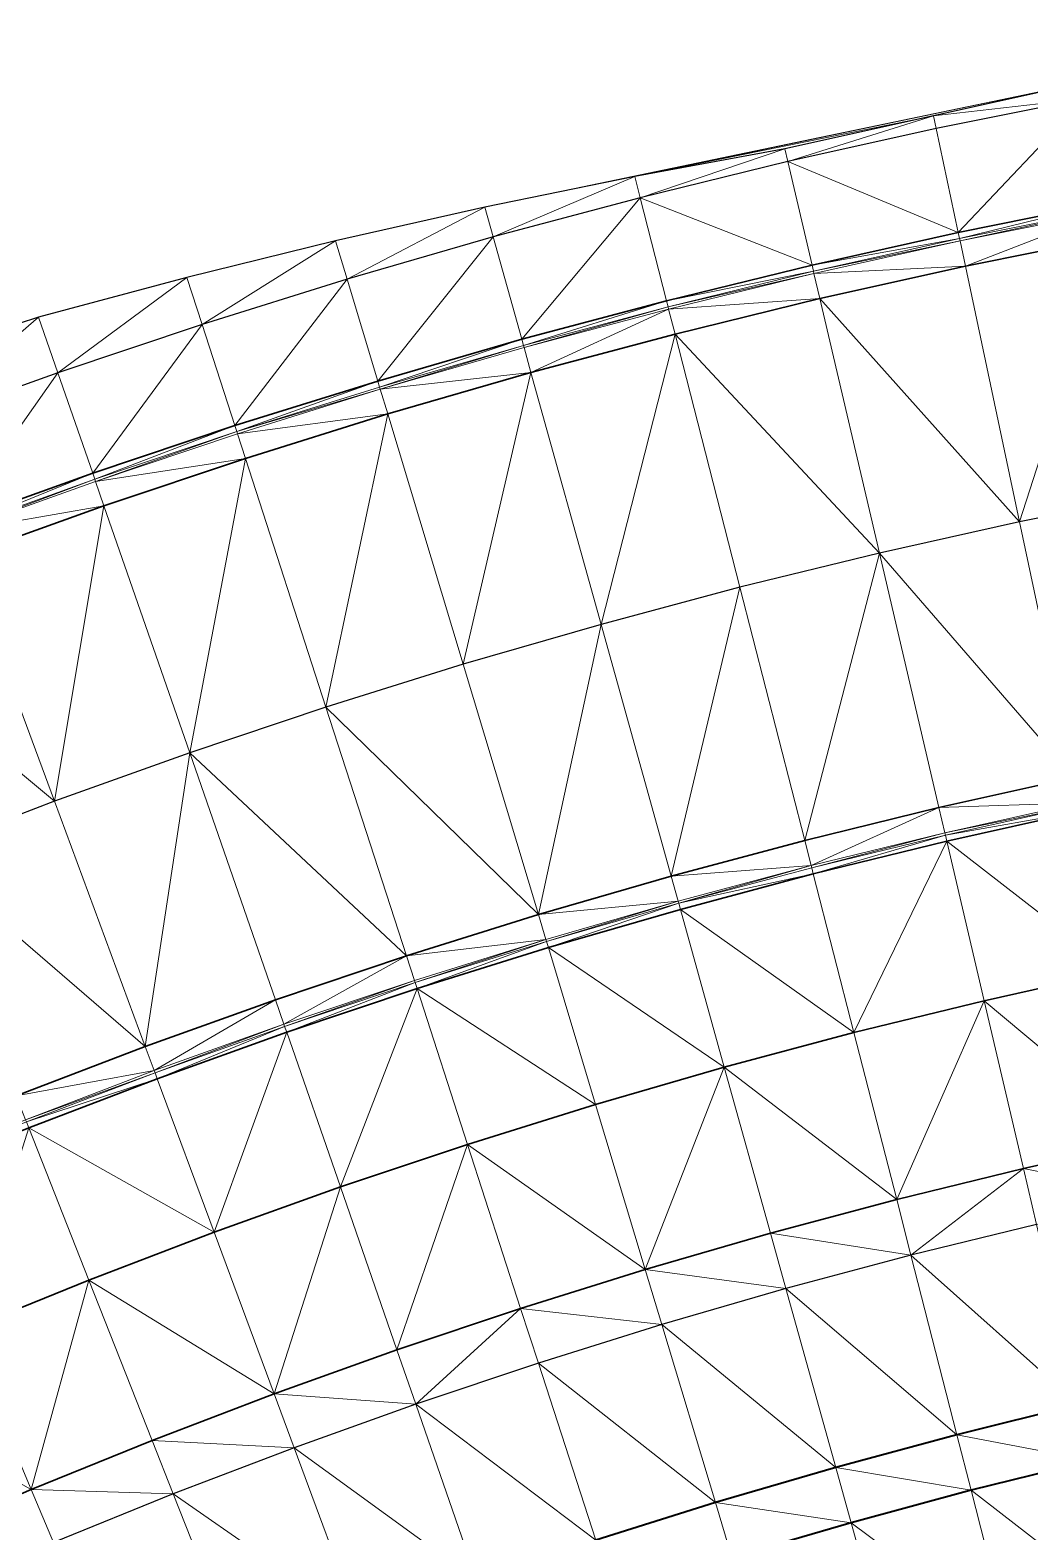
# Model space of a CAD drawing. Header units: metres. Extents: x 246428 to 246884, y 7418966 to 7419490.
# Drawn here: x 246659.34 to 246676.74, y 7419433.03 to 7419459.17 of the extents above; entities that cross this region are included whole.
import ezdxf

# ---------------------------------------------------------------- set-up
doc = ezdxf.new("R2010")
doc.units = ezdxf.units.M
doc.linetypes.add('blank name', pattern=[0])
doc.linetypes.add('HIDDEN', pattern=[9.525, 6.35, -3.175])
doc.layers.add('_12D_UNMAPPED', color=7, linetype='Continuous')
for name, color, linetype, lineweight in [('BATTER', 250, 'HIDDEN', 25), ('DRAINAGE_SWALE', 7, 'CHANNEL_DASHDOT_X4', 40), ('GRADELINES', 250, 'HIDDEN', 25), ('MISC_PATHS', 7, 'Continuous', 35)]:
    doc.layers.add(name, color=color, linetype=linetype, lineweight=lineweight)
for name, color, linetype, lineweight, true_color in [('KERB_BACK', 7, 'Continuous', 35, 0x5fd2ff), ('KERB_LINE', 7, 'Continuous', 18, 0xb9b9b9), ('KERB_LIP', 7, 'Continuous', 35, 0x5fd2ff), ('KERB_TOP', 7, 'Continuous', 18, 0xb9b9b9)]:
    doc.layers.add(name, color=color, linetype=linetype, lineweight=lineweight, true_color=true_color)
doc.styles.get("Standard").update_dxf_attribs({"font": 'romans.shx', "width": 0.65})
doc.linetypes.add('CHANNEL_DASHDOT_X4', pattern='A,6,-1,1,-1,0.004,[">",Standard,S=4,R=0,X=0,Y=-1.7144],0.004,1,-1,6,-1,1,-1', length=20.008)

msp = doc.modelspace()

# ---------------------------------------------------------------- linework, layer by layer
at = {"layer": '_12D_UNMAPPED', "color": 3, "linetype": 'blank name', "lineweight": 0}
for points in [[(246669.862, 7419456.623, 34.022), (246667.256, 7419456.089, 34.011), (246677.65, 7419458.255, 34.118)], [(246669.862, 7419456.623, 34.022), (246677.65, 7419458.255, 34.118), (246675.061, 7419457.68, 34.071)], [(246677.65, 7419458.255, 34.118), (246677.702, 7419457.982, 34.071), (246675.061, 7419457.68, 34.071)], [(246677.702, 7419457.982, 34.071), (246675.108, 7419457.46, 34.034), (246675.061, 7419457.68, 34.071)], [(246677.702, 7419457.982, 34.071), (246675.492, 7419455.65, 34.052), (246675.108, 7419457.46, 34.034)], [(246678.048, 7419456.164, 34.09), (246675.492, 7419455.65, 34.052), (246677.702, 7419457.982, 34.071)], [(246669.862, 7419456.623, 34.022), (246675.061, 7419457.68, 34.071), (246672.474, 7419457.104, 34.034)], [(246675.061, 7419457.68, 34.071), (246672.526, 7419456.884, 33.996), (246672.474, 7419457.104, 34.034)], [(246675.108, 7419457.46, 34.034), (246672.526, 7419456.884, 33.996), (246675.061, 7419457.68, 34.071)], [(246675.492, 7419455.65, 34.052), (246672.526, 7419456.884, 33.996), (246675.108, 7419457.46, 34.034)], [(246669.956, 7419456.255, 33.959), (246669.862, 7419456.623, 34.022), (246672.474, 7419457.104, 34.034)], [(246672.526, 7419456.884, 33.996), (246669.956, 7419456.255, 33.959), (246672.474, 7419457.104, 34.034)], [(246672.947, 7419455.083, 34.015), (246669.956, 7419456.255, 33.959), (246672.526, 7419456.884, 33.996)], [(246675.492, 7419455.65, 34.052), (246672.947, 7419455.083, 34.015), (246672.526, 7419456.884, 33.996)], [(246669.862, 7419456.623, 34.022), (246667.4, 7419455.572, 33.921), (246667.256, 7419456.089, 34.011)], [(246669.956, 7419456.255, 33.959), (246667.4, 7419455.572, 33.921), (246669.862, 7419456.623, 34.022)], [(246669.956, 7419456.255, 33.959), (246667.896, 7419453.79, 33.94), (246667.4, 7419455.572, 33.921)], [(246667.896, 7419453.79, 33.94), (246669.956, 7419456.255, 33.959), (246670.415, 7419454.462, 33.977)], [(246669.956, 7419456.255, 33.959), (246672.947, 7419455.083, 34.015), (246670.415, 7419454.462, 33.977)], [(246678.048, 7419456.164, 34.09), (246675.515, 7419455.542, 34.052), (246675.492, 7419455.65, 34.052)], [(246678.068, 7419456.056, 34.09), (246675.515, 7419455.542, 34.052), (246678.048, 7419456.164, 34.09)], [(246667.256, 7419456.089, 34.011), (246664.858, 7419454.836, 33.884), (246664.657, 7419455.504, 34)], [(246667.4, 7419455.572, 33.921), (246664.858, 7419454.836, 33.884), (246667.256, 7419456.089, 34.011)], [(246678.068, 7419456.056, 34.09), (246675.523, 7419455.503, 33.902), (246675.515, 7419455.542, 34.052)], [(246678.076, 7419456.017, 33.94), (246675.523, 7419455.503, 33.902), (246678.068, 7419456.056, 34.09)], [(246678.076, 7419456.017, 33.94), (246675.616, 7419455.063, 33.927), (246675.523, 7419455.503, 33.902)], [(246678.16, 7419455.575, 33.965), (246675.616, 7419455.063, 33.927), (246678.076, 7419456.017, 33.94)], [(246675.492, 7419455.65, 34.052), (246675.515, 7419455.542, 34.052), (246672.947, 7419455.083, 34.015)], [(246664.657, 7419455.504, 34), (246662.333, 7419454.047, 33.846), (246662.068, 7419454.866, 33.99)], [(246664.858, 7419454.836, 33.884), (246662.333, 7419454.047, 33.846), (246664.657, 7419455.504, 34)], [(246667.4, 7419455.572, 33.921), (246665.391, 7419453.064, 33.902), (246664.858, 7419454.836, 33.884)], [(246667.896, 7419453.79, 33.94), (246665.391, 7419453.064, 33.902), (246667.4, 7419455.572, 33.921)], [(246675.515, 7419455.542, 34.052), (246672.972, 7419454.976, 34.015), (246672.947, 7419455.083, 34.015)], [(246675.515, 7419455.542, 34.052), (246675.523, 7419455.503, 33.902), (246672.972, 7419454.976, 34.015)], [(246675.523, 7419455.503, 33.902), (246672.981, 7419454.937, 33.865), (246672.972, 7419454.976, 34.015)], [(246675.523, 7419455.503, 33.902), (246675.616, 7419455.063, 33.927), (246672.981, 7419454.937, 33.865)], [(246678.16, 7419455.575, 33.965), (246676.56, 7419450.612, 34.064), (246675.616, 7419455.063, 33.927)], [(246679.011, 7419451.105, 34.101), (246676.56, 7419450.612, 34.064), (246678.16, 7419455.575, 33.965)], [(246672.947, 7419455.083, 34.015), (246672.972, 7419454.976, 34.015), (246670.415, 7419454.462, 33.977)], [(246662.068, 7419454.866, 33.99), (246659.824, 7419453.206, 33.809), (246659.488, 7419454.175, 33.98)], [(246662.333, 7419454.047, 33.846), (246659.824, 7419453.206, 33.809), (246662.068, 7419454.866, 33.99)], [(246664.858, 7419454.836, 33.884), (246662.903, 7419452.287, 33.865), (246662.333, 7419454.047, 33.846)], [(246665.391, 7419453.064, 33.902), (246662.903, 7419452.287, 33.865), (246664.858, 7419454.836, 33.884)], [(246672.972, 7419454.976, 34.015), (246670.442, 7419454.356, 33.977), (246670.415, 7419454.462, 33.977)], [(246672.972, 7419454.976, 34.015), (246672.981, 7419454.937, 33.865), (246670.442, 7419454.356, 33.977)], [(246672.981, 7419454.937, 33.865), (246670.452, 7419454.317, 33.827), (246670.442, 7419454.356, 33.977)], [(246672.981, 7419454.937, 33.865), (246673.084, 7419454.498, 33.89), (246670.452, 7419454.317, 33.827)], [(246675.616, 7419455.063, 33.927), (246673.084, 7419454.498, 33.89), (246672.981, 7419454.937, 33.865)], [(246675.616, 7419455.063, 33.927), (246676.56, 7419450.612, 34.064), (246673.084, 7419454.498, 33.89)], [(246667.925, 7419453.684, 33.94), (246667.896, 7419453.79, 33.94), (246670.415, 7419454.462, 33.977)], [(246670.442, 7419454.356, 33.977), (246667.925, 7419453.684, 33.94), (246670.415, 7419454.462, 33.977)], [(246667.936, 7419453.645, 33.79), (246667.925, 7419453.684, 33.94), (246670.442, 7419454.356, 33.977)], [(246670.452, 7419454.317, 33.827), (246667.936, 7419453.645, 33.79), (246670.442, 7419454.356, 33.977)], [(246668.056, 7419453.212, 33.815), (246667.936, 7419453.645, 33.79), (246670.452, 7419454.317, 33.827)], [(246670.563, 7419453.881, 33.852), (246668.056, 7419453.212, 33.815), (246670.452, 7419454.317, 33.827)], [(246673.084, 7419454.498, 33.89), (246670.563, 7419453.881, 33.852), (246670.452, 7419454.317, 33.827)], [(246673.084, 7419454.498, 33.89), (246674.12, 7419450.068, 34.026), (246670.563, 7419453.881, 33.852)], [(246676.56, 7419450.612, 34.064), (246674.12, 7419450.068, 34.026), (246673.084, 7419454.498, 33.89)], [(246659.488, 7419454.175, 33.98), (246657.334, 7419452.313, 33.771), (246656.948, 7419453.356, 33.957)], [(246659.824, 7419453.206, 33.809), (246657.334, 7419452.313, 33.771), (246659.488, 7419454.175, 33.98)], [(246662.333, 7419454.047, 33.846), (246660.431, 7419451.458, 33.827), (246659.824, 7419453.206, 33.809)], [(246662.903, 7419452.287, 33.865), (246660.431, 7419451.458, 33.827), (246662.333, 7419454.047, 33.846)], [(246667.896, 7419453.79, 33.94), (246665.423, 7419452.959, 33.902), (246665.391, 7419453.064, 33.902)], [(246667.925, 7419453.684, 33.94), (246665.423, 7419452.959, 33.902), (246667.896, 7419453.79, 33.94)], [(246669.276, 7419448.828, 33.951), (246668.056, 7419453.212, 33.815), (246670.563, 7419453.881, 33.852)], [(246671.692, 7419449.473, 33.989), (246669.276, 7419448.828, 33.951), (246670.563, 7419453.881, 33.852)], [(246674.12, 7419450.068, 34.026), (246671.692, 7419449.473, 33.989), (246670.563, 7419453.881, 33.852)], [(246667.925, 7419453.684, 33.94), (246665.434, 7419452.921, 33.752), (246665.423, 7419452.959, 33.902)], [(246667.936, 7419453.645, 33.79), (246665.434, 7419452.921, 33.752), (246667.925, 7419453.684, 33.94)], [(246667.936, 7419453.645, 33.79), (246668.056, 7419453.212, 33.815), (246665.434, 7419452.921, 33.752)], [(246659.824, 7419453.206, 33.809), (246657.976, 7419450.578, 33.79), (246657.334, 7419452.313, 33.771)], [(246660.431, 7419451.458, 33.827), (246657.976, 7419450.578, 33.79), (246659.824, 7419453.206, 33.809)], [(246665.391, 7419453.064, 33.902), (246662.936, 7419452.183, 33.865), (246662.903, 7419452.287, 33.865)], [(246665.423, 7419452.959, 33.902), (246662.936, 7419452.183, 33.865), (246665.391, 7419453.064, 33.902)], [(246668.056, 7419453.212, 33.815), (246665.564, 7419452.49, 33.777), (246665.434, 7419452.921, 33.752)], [(246668.056, 7419453.212, 33.815), (246666.875, 7419448.133, 33.914), (246665.564, 7419452.49, 33.777)], [(246669.276, 7419448.828, 33.951), (246666.875, 7419448.133, 33.914), (246668.056, 7419453.212, 33.815)], [(246665.423, 7419452.959, 33.902), (246665.434, 7419452.921, 33.752), (246662.936, 7419452.183, 33.865)], [(246665.434, 7419452.921, 33.752), (246662.949, 7419452.145, 33.715), (246662.936, 7419452.183, 33.865)], [(246665.434, 7419452.921, 33.752), (246665.564, 7419452.49, 33.777), (246662.949, 7419452.145, 33.715)], [(246665.564, 7419452.49, 33.777), (246663.087, 7419451.716, 33.74), (246662.949, 7419452.145, 33.715)], [(246665.564, 7419452.49, 33.777), (246664.489, 7419447.388, 33.876), (246663.087, 7419451.716, 33.74)], [(246666.875, 7419448.133, 33.914), (246664.489, 7419447.388, 33.876), (246665.564, 7419452.49, 33.777)], [(246662.903, 7419452.287, 33.865), (246660.467, 7419451.354, 33.827), (246660.431, 7419451.458, 33.827)], [(246662.936, 7419452.183, 33.865), (246660.467, 7419451.354, 33.827), (246662.903, 7419452.287, 33.865)], [(246662.936, 7419452.183, 33.865), (246660.48, 7419451.317, 33.677), (246660.467, 7419451.354, 33.827)], [(246662.949, 7419452.145, 33.715), (246660.48, 7419451.317, 33.677), (246662.936, 7419452.183, 33.865)], [(246662.949, 7419452.145, 33.715), (246663.087, 7419451.716, 33.74), (246660.48, 7419451.317, 33.677)], [(246663.087, 7419451.716, 33.74), (246660.627, 7419450.892, 33.702), (246660.48, 7419451.317, 33.677)], [(246663.087, 7419451.716, 33.74), (246662.119, 7419446.593, 33.839), (246660.627, 7419450.892, 33.702)], [(246664.489, 7419447.388, 33.876), (246662.119, 7419446.593, 33.839), (246663.087, 7419451.716, 33.74)], [(246660.431, 7419451.458, 33.827), (246658.015, 7419450.475, 33.79), (246657.976, 7419450.578, 33.79)], [(246660.467, 7419451.354, 33.827), (246658.015, 7419450.475, 33.79), (246660.431, 7419451.458, 33.827)], [(246660.467, 7419451.354, 33.827), (246658.028, 7419450.438, 33.64), (246658.015, 7419450.475, 33.79)], [(246660.48, 7419451.317, 33.677), (246658.028, 7419450.438, 33.64), (246660.467, 7419451.354, 33.827)], [(246660.48, 7419451.317, 33.677), (246660.627, 7419450.892, 33.702), (246658.028, 7419450.438, 33.64)], [(246676.56, 7419450.612, 34.064), (246679.011, 7419451.105, 34.101), (246677.504, 7419446.161, 34.2)], [(246660.627, 7419450.892, 33.702), (246658.185, 7419450.016, 33.665), (246658.028, 7419450.438, 33.64)], [(246660.627, 7419450.892, 33.702), (246659.765, 7419445.749, 33.801), (246658.185, 7419450.016, 33.665)], [(246662.119, 7419446.593, 33.839), (246659.765, 7419445.749, 33.801), (246660.627, 7419450.892, 33.702)], [(246674.12, 7419450.068, 34.026), (246676.56, 7419450.612, 34.064), (246677.504, 7419446.161, 34.2)], [(246659.765, 7419445.749, 33.801), (246655.761, 7419449.089, 33.627), (246658.185, 7419450.016, 33.665)], [(246671.692, 7419449.473, 33.989), (246674.12, 7419450.068, 34.026), (246672.82, 7419445.066, 34.125)], [(246674.12, 7419450.068, 34.026), (246675.156, 7419445.638, 34.163), (246672.82, 7419445.066, 34.125)], [(246674.12, 7419450.068, 34.026), (246677.504, 7419446.161, 34.2), (246675.156, 7419445.638, 34.163)], [(246669.276, 7419448.828, 33.951), (246671.692, 7419449.473, 33.989), (246670.496, 7419444.445, 34.088)], [(246671.692, 7419449.473, 33.989), (246672.82, 7419445.066, 34.125), (246670.496, 7419444.445, 34.088)], [(246655.761, 7419449.089, 33.627), (246659.765, 7419445.749, 33.801), (246657.43, 7419444.856, 33.764)], [(246666.875, 7419448.133, 33.914), (246669.276, 7419448.828, 33.951), (246668.186, 7419443.776, 34.05)], [(246668.186, 7419443.776, 34.05), (246669.276, 7419448.828, 33.951), (246670.496, 7419444.445, 34.088)], [(246664.489, 7419447.388, 33.876), (246666.875, 7419448.133, 33.914), (246668.186, 7419443.776, 34.05)], [(246662.119, 7419446.593, 33.839), (246664.489, 7419447.388, 33.876), (246665.89, 7419443.059, 34.013)], [(246664.489, 7419447.388, 33.876), (246668.186, 7419443.776, 34.05), (246665.89, 7419443.059, 34.013)], [(246659.765, 7419445.749, 33.801), (246662.119, 7419446.593, 33.839), (246661.346, 7419441.482, 33.938)], [(246662.119, 7419446.593, 33.839), (246663.61, 7419442.294, 33.975), (246661.346, 7419441.482, 33.938)], [(246662.119, 7419446.593, 33.839), (246665.89, 7419443.059, 34.013), (246663.61, 7419442.294, 33.975)], [(246675.156, 7419445.638, 34.163), (246677.504, 7419446.161, 34.2), (246677.597, 7419445.721, 34.214)], [(246657.43, 7419444.856, 33.764), (246659.765, 7419445.749, 33.801), (246661.346, 7419441.482, 33.938)], [(246675.156, 7419445.638, 34.163), (246677.597, 7419445.721, 34.214), (246675.259, 7419445.199, 34.177)], [(246675.259, 7419445.199, 34.177), (246677.597, 7419445.721, 34.214), (246677.605, 7419445.682, 34.364)], [(246675.259, 7419445.199, 34.177), (246677.605, 7419445.682, 34.364), (246675.268, 7419445.161, 34.327)], [(246675.268, 7419445.161, 34.327), (246677.605, 7419445.682, 34.364), (246677.628, 7419445.574, 34.364)], [(246672.82, 7419445.066, 34.125), (246675.156, 7419445.638, 34.163), (246672.932, 7419444.63, 34.139)], [(246675.156, 7419445.638, 34.163), (246675.259, 7419445.199, 34.177), (246672.932, 7419444.63, 34.139)], [(246675.268, 7419445.161, 34.327), (246677.628, 7419445.574, 34.364), (246675.293, 7419445.053, 34.327)], [(246677.628, 7419445.574, 34.364), (246678.219, 7419442.786, 34.393), (246675.293, 7419445.053, 34.327)], [(246672.932, 7419444.63, 34.139), (246675.259, 7419445.199, 34.177), (246672.942, 7419444.591, 34.289)], [(246675.259, 7419445.199, 34.177), (246675.268, 7419445.161, 34.327), (246672.942, 7419444.591, 34.289)], [(246672.942, 7419444.591, 34.289), (246675.268, 7419445.161, 34.327), (246672.969, 7419444.484, 34.289)], [(246675.268, 7419445.161, 34.327), (246675.293, 7419445.053, 34.327), (246672.969, 7419444.484, 34.289)], [(246670.496, 7419444.445, 34.088), (246672.82, 7419445.066, 34.125), (246672.932, 7419444.63, 34.139)], [(246675.293, 7419445.053, 34.327), (246673.676, 7419441.723, 34.318), (246672.969, 7419444.484, 34.289)], [(246675.942, 7419442.278, 34.355), (246673.676, 7419441.723, 34.318), (246675.293, 7419445.053, 34.327)], [(246678.219, 7419442.786, 34.393), (246675.942, 7419442.278, 34.355), (246675.293, 7419445.053, 34.327)], [(246657.43, 7419444.856, 33.764), (246661.346, 7419441.482, 33.938), (246659.099, 7419440.623, 33.9)], [(246670.496, 7419444.445, 34.088), (246672.932, 7419444.63, 34.139), (246670.617, 7419444.011, 34.102)], [(246670.617, 7419444.011, 34.102), (246672.932, 7419444.63, 34.139), (246670.628, 7419443.973, 34.252)], [(246672.932, 7419444.63, 34.139), (246672.942, 7419444.591, 34.289), (246670.628, 7419443.973, 34.252)], [(246668.186, 7419443.776, 34.05), (246670.496, 7419444.445, 34.088), (246670.617, 7419444.011, 34.102)], [(246670.628, 7419443.973, 34.252), (246672.942, 7419444.591, 34.289), (246672.969, 7419444.484, 34.289)], [(246670.628, 7419443.973, 34.252), (246672.969, 7419444.484, 34.289), (246670.657, 7419443.867, 34.252)], [(246672.969, 7419444.484, 34.289), (246673.676, 7419441.723, 34.318), (246670.657, 7419443.867, 34.252)], [(246668.316, 7419443.345, 34.064), (246668.186, 7419443.776, 34.05), (246670.617, 7419444.011, 34.102)], [(246668.327, 7419443.307, 34.214), (246668.316, 7419443.345, 34.064), (246670.617, 7419444.011, 34.102)], [(246668.327, 7419443.307, 34.214), (246670.617, 7419444.011, 34.102), (246670.628, 7419443.973, 34.252)], [(246668.359, 7419443.201, 34.214), (246668.327, 7419443.307, 34.214), (246670.628, 7419443.973, 34.252)], [(246668.359, 7419443.201, 34.214), (246670.628, 7419443.973, 34.252), (246670.657, 7419443.867, 34.252)], [(246671.421, 7419441.121, 34.28), (246668.359, 7419443.201, 34.214), (246670.657, 7419443.867, 34.252)], [(246673.676, 7419441.723, 34.318), (246671.421, 7419441.121, 34.28), (246670.657, 7419443.867, 34.252)], [(246665.89, 7419443.059, 34.013), (246668.186, 7419443.776, 34.05), (246668.316, 7419443.345, 34.064)], [(246665.89, 7419443.059, 34.013), (246668.316, 7419443.345, 34.064), (246666.029, 7419442.631, 34.027)], [(246666.029, 7419442.631, 34.027), (246668.316, 7419443.345, 34.064), (246666.041, 7419442.593, 34.177)], [(246668.316, 7419443.345, 34.064), (246668.327, 7419443.307, 34.214), (246666.041, 7419442.593, 34.177)], [(246663.61, 7419442.294, 33.975), (246665.89, 7419443.059, 34.013), (246663.757, 7419441.869, 33.989)], [(246665.89, 7419443.059, 34.013), (246666.029, 7419442.631, 34.027), (246663.757, 7419441.869, 33.989)], [(246666.041, 7419442.593, 34.177), (246668.327, 7419443.307, 34.214), (246666.075, 7419442.488, 34.177)], [(246668.327, 7419443.307, 34.214), (246668.359, 7419443.201, 34.214), (246666.075, 7419442.488, 34.177)], [(246668.359, 7419443.201, 34.214), (246669.18, 7419440.472, 34.243), (246666.075, 7419442.488, 34.177)], [(246669.18, 7419440.472, 34.243), (246668.359, 7419443.201, 34.214), (246671.421, 7419441.121, 34.28)], [(246663.757, 7419441.869, 33.989), (246666.029, 7419442.631, 34.027), (246663.771, 7419441.831, 34.139)], [(246666.029, 7419442.631, 34.027), (246666.041, 7419442.593, 34.177), (246663.771, 7419441.831, 34.139)], [(246663.771, 7419441.831, 34.139), (246666.041, 7419442.593, 34.177), (246663.807, 7419441.727, 34.139)], [(246666.041, 7419442.593, 34.177), (246666.075, 7419442.488, 34.177), (246663.807, 7419441.727, 34.139)], [(246678.219, 7419442.786, 34.393), (246678.842, 7419439.851, 34.333), (246675.942, 7419442.278, 34.355)], [(246661.346, 7419441.482, 33.938), (246663.61, 7419442.294, 33.975), (246661.502, 7419441.06, 33.952)], [(246663.61, 7419442.294, 33.975), (246663.757, 7419441.869, 33.989), (246661.502, 7419441.06, 33.952)], [(246666.075, 7419442.488, 34.177), (246664.741, 7419439.035, 34.168), (246663.807, 7419441.727, 34.139)], [(246666.953, 7419439.777, 34.205), (246664.741, 7419439.035, 34.168), (246666.075, 7419442.488, 34.177)], [(246669.18, 7419440.472, 34.243), (246666.953, 7419439.777, 34.205), (246666.075, 7419442.488, 34.177)], [(246675.942, 7419442.278, 34.355), (246674.42, 7419438.817, 34.258), (246673.676, 7419441.723, 34.318)], [(246676.625, 7419439.357, 34.295), (246674.42, 7419438.817, 34.258), (246675.942, 7419442.278, 34.355)], [(246678.842, 7419439.851, 34.333), (246676.625, 7419439.357, 34.295), (246675.942, 7419442.278, 34.355)], [(246661.502, 7419441.06, 33.952), (246663.757, 7419441.869, 33.989), (246661.516, 7419441.023, 34.102)], [(246663.757, 7419441.869, 33.989), (246663.771, 7419441.831, 34.139), (246661.516, 7419441.023, 34.102)], [(246661.516, 7419441.023, 34.102), (246663.771, 7419441.831, 34.139), (246661.554, 7419440.92, 34.102)], [(246663.771, 7419441.831, 34.139), (246663.807, 7419441.727, 34.139), (246661.554, 7419440.92, 34.102)], [(246659.099, 7419440.623, 33.9), (246661.346, 7419441.482, 33.938), (246661.502, 7419441.06, 33.952)], [(246663.807, 7419441.727, 34.139), (246662.544, 7419438.247, 34.13), (246661.554, 7419440.92, 34.102)], [(246664.741, 7419439.035, 34.168), (246662.544, 7419438.247, 34.13), (246663.807, 7419441.727, 34.139)], [(246673.676, 7419441.723, 34.318), (246674.42, 7419438.817, 34.258), (246671.421, 7419441.121, 34.28)], [(246659.264, 7419440.205, 33.914), (246659.099, 7419440.623, 33.9), (246661.502, 7419441.06, 33.952)], [(246659.264, 7419440.205, 33.914), (246661.502, 7419441.06, 33.952), (246661.516, 7419441.023, 34.102)], [(246659.279, 7419440.167, 34.064), (246659.264, 7419440.205, 33.914), (246661.516, 7419441.023, 34.102)], [(246659.279, 7419440.167, 34.064), (246661.516, 7419441.023, 34.102), (246661.554, 7419440.92, 34.102)], [(246670.045, 7419437.599, 34.183), (246669.18, 7419440.472, 34.243), (246671.421, 7419441.121, 34.28)], [(246672.226, 7419438.231, 34.22), (246670.045, 7419437.599, 34.183), (246671.421, 7419441.121, 34.28)], [(246674.42, 7419438.817, 34.258), (246672.226, 7419438.231, 34.22), (246671.421, 7419441.121, 34.28)], [(246659.32, 7419440.065, 34.064), (246659.279, 7419440.167, 34.064), (246661.554, 7419440.92, 34.102)], [(246662.544, 7419438.247, 34.13), (246659.32, 7419440.065, 34.064), (246661.554, 7419440.92, 34.102)], [(246666.953, 7419439.777, 34.205), (246669.18, 7419440.472, 34.243), (246670.045, 7419437.599, 34.183)], [(246660.365, 7419437.414, 34.093), (246658.203, 7419436.535, 34.055), (246659.32, 7419440.065, 34.064)], [(246662.544, 7419438.247, 34.13), (246660.365, 7419437.414, 34.093), (246659.32, 7419440.065, 34.064)], [(246666.953, 7419439.777, 34.205), (246665.724, 7419436.201, 34.108), (246664.741, 7419439.035, 34.168)], [(246667.877, 7419436.922, 34.145), (246665.724, 7419436.201, 34.108), (246666.953, 7419439.777, 34.205)], [(246667.877, 7419436.922, 34.145), (246666.953, 7419439.777, 34.205), (246670.045, 7419437.599, 34.183)], [(246676.625, 7419439.357, 34.295), (246678.842, 7419439.851, 34.333), (246679.049, 7419438.873, 34.323)], [(246674.42, 7419438.817, 34.258), (246676.625, 7419439.357, 34.295), (246674.668, 7419437.848, 34.248)], [(246676.625, 7419439.357, 34.295), (246676.853, 7419438.383, 34.285), (246674.668, 7419437.848, 34.248)], [(246676.625, 7419439.357, 34.295), (246679.049, 7419438.873, 34.323), (246676.853, 7419438.383, 34.285)], [(246664.741, 7419439.035, 34.168), (246663.587, 7419435.434, 34.07), (246662.544, 7419438.247, 34.13)], [(246665.724, 7419436.201, 34.108), (246663.587, 7419435.434, 34.07), (246664.741, 7419439.035, 34.168)], [(246672.226, 7419438.231, 34.22), (246674.42, 7419438.817, 34.258), (246674.668, 7419437.848, 34.248)], [(246674.668, 7419437.848, 34.248), (246676.853, 7419438.383, 34.285), (246677.586, 7419435.249, 33.481)], [(246662.544, 7419438.247, 34.13), (246663.587, 7419435.434, 34.07), (246660.365, 7419437.414, 34.093)], [(246670.045, 7419437.599, 34.183), (246672.226, 7419438.231, 34.22), (246672.494, 7419437.268, 34.21)], [(246672.226, 7419438.231, 34.22), (246674.668, 7419437.848, 34.248), (246672.494, 7419437.268, 34.21)], [(246672.494, 7419437.268, 34.21), (246674.668, 7419437.848, 34.248), (246675.468, 7419434.723, 33.442)], [(246674.668, 7419437.848, 34.248), (246677.586, 7419435.249, 33.481), (246675.468, 7419434.723, 33.442)], [(246667.877, 7419436.922, 34.145), (246670.045, 7419437.599, 34.183), (246670.333, 7419436.642, 34.173)], [(246670.045, 7419437.599, 34.183), (246672.494, 7419437.268, 34.21), (246670.333, 7419436.642, 34.173)], [(246660.365, 7419437.414, 34.093), (246659.362, 7419433.768, 33.995), (246658.203, 7419436.535, 34.055)], [(246661.466, 7419434.623, 34.033), (246659.362, 7419433.768, 33.995), (246660.365, 7419437.414, 34.093)], [(246663.587, 7419435.434, 34.07), (246661.466, 7419434.623, 34.033), (246660.365, 7419437.414, 34.093)], [(246670.333, 7419436.642, 34.173), (246672.494, 7419437.268, 34.21), (246673.36, 7419434.154, 33.403)], [(246672.494, 7419437.268, 34.21), (246675.468, 7419434.723, 33.442), (246673.36, 7419434.154, 33.403)], [(246665.724, 7419436.201, 34.108), (246667.877, 7419436.922, 34.145), (246666.052, 7419435.256, 34.098)], [(246667.877, 7419436.922, 34.145), (246668.185, 7419435.971, 34.135), (246666.052, 7419435.256, 34.098)], [(246668.185, 7419435.971, 34.135), (246667.877, 7419436.922, 34.145), (246670.333, 7419436.642, 34.173)], [(246658.203, 7419436.535, 34.055), (246659.362, 7419433.768, 33.995), (246656.061, 7419435.612, 34.018)], [(246668.185, 7419435.971, 34.135), (246670.333, 7419436.642, 34.173), (246671.266, 7419433.541, 33.364)], [(246670.333, 7419436.642, 34.173), (246673.36, 7419434.154, 33.403), (246671.266, 7419433.541, 33.364)], [(246663.587, 7419435.434, 34.07), (246665.724, 7419436.201, 34.108), (246666.052, 7419435.256, 34.098)], [(246666.052, 7419435.256, 34.098), (246668.185, 7419435.971, 34.135), (246669.184, 7419432.885, 33.325)], [(246669.184, 7419432.885, 33.325), (246668.185, 7419435.971, 34.135), (246671.266, 7419433.541, 33.364)], [(246659.362, 7419433.768, 33.995), (246657.276, 7419432.869, 33.958), (246656.061, 7419435.612, 34.018)], [(246661.466, 7419434.623, 34.033), (246663.587, 7419435.434, 34.07), (246663.934, 7419434.496, 34.06)], [(246663.587, 7419435.434, 34.07), (246666.052, 7419435.256, 34.098), (246663.934, 7419434.496, 34.06)], [(246663.934, 7419434.496, 34.06), (246666.052, 7419435.256, 34.098), (246667.117, 7419432.186, 33.286)], [(246666.052, 7419435.256, 34.098), (246669.184, 7419432.885, 33.325), (246667.117, 7419432.186, 33.286)], [(246675.468, 7419434.723, 33.442), (246677.586, 7419435.249, 33.481), (246677.814, 7419434.275, 33.501)], [(246673.36, 7419434.154, 33.403), (246675.468, 7419434.723, 33.442), (246675.716, 7419433.755, 33.462)], [(246675.468, 7419434.723, 33.442), (246677.814, 7419434.275, 33.501), (246675.716, 7419433.755, 33.462)], [(246659.362, 7419433.768, 33.995), (246661.466, 7419434.623, 34.033), (246661.832, 7419433.693, 34.023)], [(246661.466, 7419434.623, 34.033), (246663.934, 7419434.496, 34.06), (246661.832, 7419433.693, 34.023)], [(246661.832, 7419433.693, 34.023), (246663.934, 7419434.496, 34.06), (246665.065, 7419431.443, 33.247)], [(246663.934, 7419434.496, 34.06), (246667.117, 7419432.186, 33.286), (246665.065, 7419431.443, 33.247)], [(246675.716, 7419433.755, 33.462), (246677.814, 7419434.275, 33.501), (246678.427, 7419431.656, 34.173)], [(246671.266, 7419433.541, 33.364), (246673.36, 7419434.154, 33.403), (246673.628, 7419433.191, 33.423)], [(246673.36, 7419434.154, 33.403), (246675.716, 7419433.755, 33.462), (246673.628, 7419433.191, 33.423)], [(246657.276, 7419432.869, 33.958), (246659.362, 7419433.768, 33.995), (246659.748, 7419432.846, 33.985)], [(246659.362, 7419433.768, 33.995), (246661.832, 7419433.693, 34.023), (246659.748, 7419432.846, 33.985)], [(246659.748, 7419432.846, 33.985), (246661.832, 7419433.693, 34.023), (246663.029, 7419430.658, 33.208)], [(246661.832, 7419433.693, 34.023), (246665.065, 7419431.443, 33.247), (246663.029, 7419430.658, 33.208)], [(246673.628, 7419433.191, 33.423), (246675.716, 7419433.755, 33.462), (246676.386, 7419431.134, 34.138)], [(246675.716, 7419433.755, 33.462), (246678.427, 7419431.656, 34.173), (246676.386, 7419431.134, 34.138)], [(246669.184, 7419432.885, 33.325), (246671.266, 7419433.541, 33.364), (246671.554, 7419432.584, 33.384)], [(246671.266, 7419433.541, 33.364), (246673.628, 7419433.191, 33.423), (246671.554, 7419432.584, 33.384)], [(246671.554, 7419432.584, 33.384), (246673.628, 7419433.191, 33.423), (246674.361, 7419430.559, 34.106)], [(246673.628, 7419433.191, 33.423), (246676.386, 7419431.134, 34.138), (246674.361, 7419430.559, 34.106)]]:
    msp.add_3dface(points, dxfattribs=at)
at = {"layer": 'BATTER'}
for points in [[(246685.072, 7419459.173, 34.179), (246685.072, 7419459.173, 34.179), (246684.612, 7419459.132, 34.176), (246684.612, 7419459.132, 34.176), (246682.904, 7419458.962, 34.163), (246680.267, 7419458.681, 34.148), (246677.65, 7419458.255, 34.118), (246675.061, 7419457.68, 34.071), (246672.474, 7419457.104, 34.034), (246669.862, 7419456.623, 34.022), (246667.256, 7419456.089, 34.011), (246664.657, 7419455.504, 34), (246662.068, 7419454.866, 33.99), (246659.488, 7419454.175, 33.98), (246656.948, 7419453.356, 33.957)], [(246677.702, 7419457.982, 34.071), (246675.108, 7419457.46, 34.034), (246672.526, 7419456.884, 33.996), (246669.956, 7419456.255, 33.959), (246667.4, 7419455.572, 33.921), (246664.858, 7419454.836, 33.884), (246662.333, 7419454.047, 33.846), (246659.824, 7419453.206, 33.809), (246657.334, 7419452.313, 33.771)], [(246676.853, 7419438.383, 34.285), (246674.668, 7419437.848, 34.248), (246672.494, 7419437.268, 34.21), (246670.333, 7419436.642, 34.173), (246668.185, 7419435.971, 34.135), (246666.052, 7419435.256, 34.098), (246663.934, 7419434.496, 34.06), (246661.832, 7419433.693, 34.023), (246659.748, 7419432.846, 33.985)]]:
    msp.add_polyline3d(points, dxfattribs=at)
at = {"layer": 'DRAINAGE_SWALE'}
for points in [[(246677.586, 7419435.249, 33.481), (246675.468, 7419434.723, 33.442), (246673.36, 7419434.154, 33.403), (246671.266, 7419433.541, 33.364), (246669.184, 7419432.885, 33.325)], [(246677.814, 7419434.275, 33.501), (246675.716, 7419433.755, 33.462), (246673.628, 7419433.191, 33.423), (246671.554, 7419432.584, 33.384)]]:
    msp.add_polyline3d(points, dxfattribs=at)
at = {"layer": 'GRADELINES'}
msp.add_polyline3d([(246679.011, 7419451.105, 34.101), (246676.56, 7419450.612, 34.064), (246674.12, 7419450.068, 34.026), (246671.692, 7419449.473, 33.989), (246669.276, 7419448.828, 33.951), (246666.875, 7419448.133, 33.914), (246664.489, 7419447.388, 33.876), (246662.119, 7419446.593, 33.839), (246659.765, 7419445.749, 33.801), (246657.43, 7419444.856, 33.764)], dxfattribs=at)
at = {"layer": 'KERB_BACK'}
for points in [[(246678.048, 7419456.164, 34.09), (246675.492, 7419455.65, 34.052), (246672.947, 7419455.083, 34.015), (246670.415, 7419454.462, 33.977), (246667.896, 7419453.79, 33.94), (246665.391, 7419453.064, 33.902), (246662.903, 7419452.287, 33.865), (246660.431, 7419451.458, 33.827), (246657.976, 7419450.578, 33.79)], [(246686.227, 7419447.058, 34.501), (246684.692, 7419446.843, 34.477), (246682.329, 7419446.469, 34.439), (246679.974, 7419446.046, 34.402), (246677.628, 7419445.574, 34.364), (246675.293, 7419445.053, 34.327), (246672.969, 7419444.484, 34.289), (246670.657, 7419443.867, 34.252), (246668.359, 7419443.201, 34.214), (246666.075, 7419442.488, 34.177), (246663.807, 7419441.727, 34.139), (246661.554, 7419440.92, 34.102), (246659.32, 7419440.065, 34.064), (246657.103, 7419439.164, 34.027), (246654.906, 7419438.217, 33.989), (246652.728, 7419437.225, 33.952), (246651.563, 7419436.671, 33.932), (246648.274, 7419435.085, 33.877), (246647.796, 7419434.854, 33.869), (246647.796, 7419434.854, 33.869), (246643.77, 7419432.913, 33.802), (246639.266, 7419430.741, 33.727), (246634.763, 7419428.569, 33.652)]]:
    msp.add_polyline3d(points, dxfattribs=at)
at = {"layer": 'KERB_LINE'}
for points in [[(246678.076, 7419456.017, 33.94), (246675.523, 7419455.503, 33.902), (246672.981, 7419454.937, 33.865), (246670.452, 7419454.317, 33.827), (246667.936, 7419453.645, 33.79), (246665.434, 7419452.921, 33.752), (246662.949, 7419452.145, 33.715), (246660.48, 7419451.317, 33.677), (246658.028, 7419450.438, 33.64)], [(246686.207, 7419447.207, 34.351), (246684.67, 7419446.991, 34.327), (246682.304, 7419446.617, 34.289), (246679.946, 7419446.193, 34.252), (246677.597, 7419445.721, 34.214), (246675.259, 7419445.199, 34.177), (246672.932, 7419444.63, 34.139), (246670.617, 7419444.011, 34.102), (246668.316, 7419443.345, 34.064), (246666.029, 7419442.631, 34.027), (246663.757, 7419441.869, 33.989), (246661.502, 7419441.06, 33.952), (246659.264, 7419440.205, 33.914), (246657.045, 7419439.303, 33.877), (246654.845, 7419438.355, 33.839), (246652.665, 7419437.361, 33.802), (246651.498, 7419436.806, 33.782), (246648.209, 7419435.22, 33.727), (246647.731, 7419434.99, 33.719), (246647.731, 7419434.99, 33.719), (246643.705, 7419433.048, 33.652), (246639.201, 7419430.876, 33.577), (246634.698, 7419428.704, 33.502)]]:
    msp.add_polyline3d(points, dxfattribs=at)
at = {"layer": 'KERB_LIP'}
for points in [[(246678.16, 7419455.575, 33.965), (246675.616, 7419455.063, 33.927), (246673.084, 7419454.498, 33.89), (246670.563, 7419453.881, 33.852), (246668.056, 7419453.212, 33.815), (246665.564, 7419452.49, 33.777), (246663.087, 7419451.716, 33.74), (246660.627, 7419450.892, 33.702), (246658.185, 7419450.016, 33.665)], [(246686.147, 7419447.653, 34.337), (246684.605, 7419447.436, 34.313), (246682.229, 7419447.061, 34.275), (246679.862, 7419446.635, 34.238), (246677.504, 7419446.161, 34.2), (246675.156, 7419445.638, 34.163), (246672.82, 7419445.066, 34.125), (246670.496, 7419444.445, 34.088), (246668.186, 7419443.776, 34.05), (246665.89, 7419443.059, 34.013), (246663.61, 7419442.294, 33.975), (246661.346, 7419441.482, 33.938), (246659.099, 7419440.623, 33.9), (246656.871, 7419439.718, 33.863), (246654.662, 7419438.766, 33.825), (246652.474, 7419437.768, 33.788), (246651.302, 7419437.211, 33.768), (246648.013, 7419435.625, 33.713), (246647.535, 7419435.395, 33.705), (246647.535, 7419435.395, 33.705), (246643.509, 7419433.453, 33.638), (246639.006, 7419431.281, 33.563), (246634.502, 7419429.11, 33.488)]]:
    msp.add_polyline3d(points, dxfattribs=at)
at = {"layer": 'KERB_TOP'}
for points in [[(246678.068, 7419456.056, 34.09), (246675.515, 7419455.542, 34.052), (246672.972, 7419454.976, 34.015), (246670.442, 7419454.356, 33.977), (246667.925, 7419453.684, 33.94), (246665.423, 7419452.959, 33.902), (246662.936, 7419452.183, 33.865), (246660.467, 7419451.354, 33.827), (246658.015, 7419450.475, 33.79)], [(246686.212, 7419447.168, 34.501), (246684.676, 7419446.952, 34.477), (246682.311, 7419446.577, 34.439), (246679.953, 7419446.154, 34.402), (246677.605, 7419445.682, 34.364), (246675.268, 7419445.161, 34.327), (246672.942, 7419444.591, 34.289), (246670.628, 7419443.973, 34.252), (246668.327, 7419443.307, 34.214), (246666.041, 7419442.593, 34.177), (246663.771, 7419441.831, 34.139), (246661.516, 7419441.023, 34.102), (246659.279, 7419440.167, 34.064), (246657.06, 7419439.266, 34.027), (246654.861, 7419438.318, 33.989), (246652.682, 7419437.325, 33.952), (246651.515, 7419436.77, 33.932), (246648.226, 7419435.184, 33.877), (246647.748, 7419434.954, 33.869), (246647.748, 7419434.954, 33.869), (246643.722, 7419433.012, 33.802), (246639.219, 7419430.84, 33.727), (246634.715, 7419428.668, 33.652)]]:
    msp.add_polyline3d(points, dxfattribs=at)
at = {"layer": 'MISC_PATHS'}
for points in [[(246678.219, 7419442.786, 34.393), (246675.942, 7419442.278, 34.355), (246673.676, 7419441.723, 34.318), (246671.421, 7419441.121, 34.28), (246669.18, 7419440.472, 34.243), (246666.953, 7419439.777, 34.205), (246664.741, 7419439.035, 34.168), (246662.544, 7419438.247, 34.13), (246660.365, 7419437.414, 34.093), (246658.203, 7419436.535, 34.055)], [(246678.842, 7419439.851, 34.333), (246676.625, 7419439.357, 34.295), (246674.42, 7419438.817, 34.258), (246672.226, 7419438.231, 34.22), (246670.045, 7419437.599, 34.183), (246667.877, 7419436.922, 34.145), (246665.724, 7419436.201, 34.108), (246663.587, 7419435.434, 34.07), (246661.466, 7419434.623, 34.033), (246659.362, 7419433.768, 33.995), (246657.276, 7419432.869, 33.958)]]:
    msp.add_polyline3d(points, dxfattribs=at)

doc.saveas('drawing.dxf')
